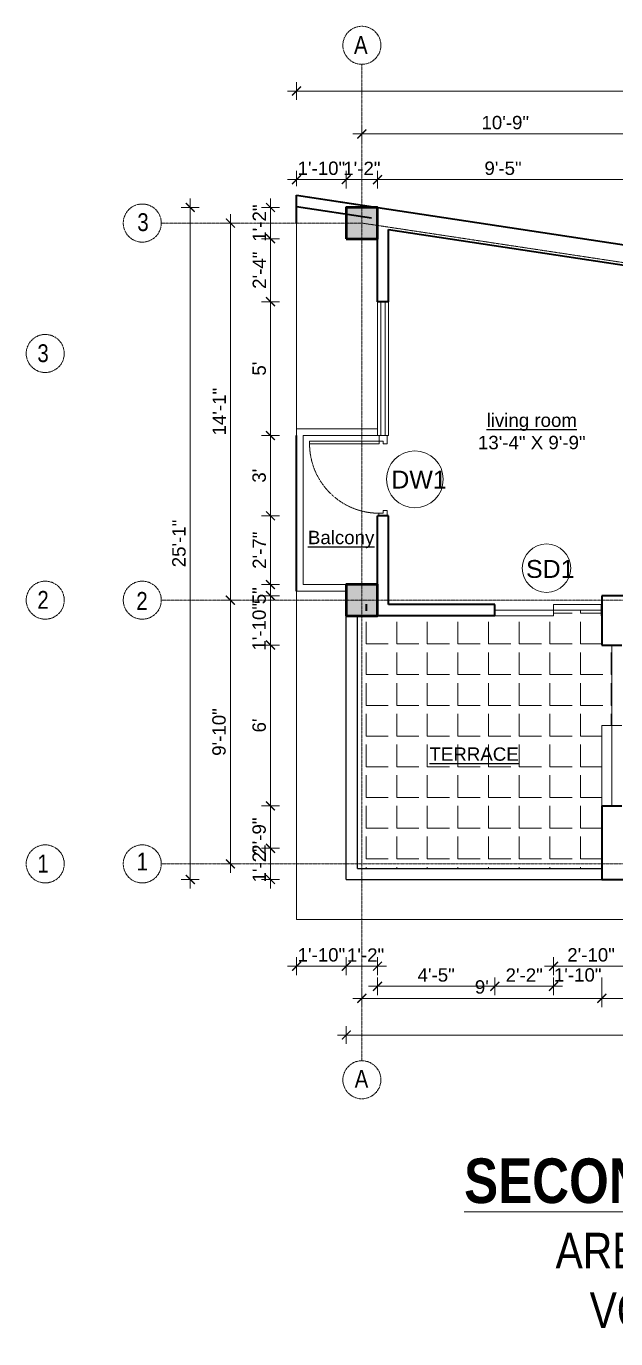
# Model space of a CAD drawing. Header units: inches. Extents: x 136316 to 155547, y -21384 to -17606.
# Drawn here: x 149411 to 149676, y -19963 to -19374 of the extents above; entities that cross this region are included whole.
import ezdxf

# ---------------------------------------------------------------- set-up
doc = ezdxf.new("R2010")
doc.units = ezdxf.units.IN
doc.header["$LTSCALE"] = 0.5
doc.header["$MEASUREMENT"] = 0
doc.header["$PDMODE"] = 66
doc.linetypes.add('CENTER', pattern=[2, 1.25, -0.25, 0.25, -0.25])
doc.linetypes.add('HIDDEN', pattern=[0.375, 0.25, -0.125])
for name, color, linetype, lineweight in [('Annotate-Lite.w', 177, 'Continuous', 9), ('Annotations-Bold.w', 177, 'Continuous', 13), ('C-COLUMN', 1, 'Continuous', 50), ('DIM', 4, 'Continuous', 5), ('DIM 1-100', 4, 'Continuous', 13), ('Door-Window.w', 4, 'Continuous', 15), ('HACTH', 253, 'Continuous', 9), ('PARAPET', 50, 'Continuous', 13), ('TEXT', 220, 'Continuous', 9), ('Text-100.w', 254, 'Continuous', 9), ('wall', 1, 'Continuous', 40), ('wall light', 6, 'Continuous', 25), ('window', 4, 'Continuous', 13)]:
    doc.layers.add(name, color=color, linetype=linetype, lineweight=lineweight)
doc.styles.add('ARAIL', font='ARIALN.TTF')
doc.styles.add('arial', font='arial.ttf')
doc.styles.add('arial.', font='arial.ttf')
doc.styles.add('gaurav', font='arial.ttf')
doc.styles.get("Standard").update_dxf_attribs({"font": 'arial.ttf'})
doc.dimstyles.new('1 by 96', dxfattribs={"dimtxt": 6, "dimasz": 4, "dimexe": 4, "dimexo": 4, "dimgap": 2, "dimtad": 1, "dimdec": 0, "dimzin": 0, "dimdsep": 46, "dimlunit": 4, "dimtxsty": 'Standard', "dimblk": 'ARCHTICK', "dimcen": 0, "dimdle": 4, "dimadec": 0, "dimazin": 0, "dimtfac": 1, "dimtdec": 0, "dimtix": 1, "dimtofl": 0, "dimtmove": 1, "dimatfit": 3, "dimldrblk": 'ARCHTICK', "dimfxl": 4, "dimfxlon": 1, "dimtolj": 1, "dimtzin": 0, "dimlwd": -1, "dimlwe": -1, "dimarcsym": 0})

# ---------------------------------------------------------------- blocks, each defined once
blk = doc.blocks.new('3-0')
at = {"ltscale": 3}
for p, q in [((11063.05, 10097.68), (11065.97, 10099.9)), ((11065.97, 10099.9), (11066.71, 10098.92)), ((11063.05, 10097.68), (11064.53, 10095.73)), ((11065.99, 10096.84), (11064.53, 10095.73)), ((11065.25, 10097.81), (11066.71, 10098.92)), ((11065.99, 10096.84), (11065.25, 10097.81)), ((11085.5, 10074.13), (11110.32, 10092.96)), ((11086.24, 10073.15), (11111.05, 10091.97)), ((11111.05, 10091.97), (11110.32, 10092.96)), ((11084.04, 10073.02), (11082.57, 10071.91)), ((11082.57, 10071.91), (11084.79, 10068.98)), ((11084.04, 10073.02), (11084.78, 10072.04)), ((11084.78, 10072.04), (11086.24, 10073.15)), ((11084.79, 10068.98), (11087.72, 10071.2)), ((11086.24, 10073.15), (11085.5, 10074.13)), ((11087.72, 10071.2), (11086.24, 10073.15))]:
    blk.add_line(p, q, dxfattribs=at)
at = {"layer": 'Door-Window.w', "color": 9, "linetype": 'HIDDEN', "lineweight": 18}
blk.add_arc((11085.5, 10074.13), 31.16, 37.1906, 127.14649, dxfattribs=at)
blk = doc.blocks.new('_ArchTick')
at = {"color": 0, "linetype": 'ByBlock', "const_width": 0.15}
blk.add_lwpolyline([(-0.5, -0.5), (0.5, 0.5)], dxfattribs=at)
blk = doc.blocks.new('*D271')
at = {"layer": 'Defpoints', "color": 0, "transparency": 16777216}
for p in [(149568.97, -19442.94), (149568.97, -19469.43), (149681.62, -19474.55)]:
    blk.add_point(p, dxfattribs=at)
at = {"layer": 'DIM 1-100', "color": 0, "transparency": 16777216}
for p, q in [((149568.97, -19446.94), (149568.97, -19438.94)), ((149681.62, -19446.94), (149681.62, -19438.94)), ((149685.62, -19442.94), (149564.97, -19442.94))]:
    blk.add_line(p, q, dxfattribs=at)
at = {"layer": 'DIM 1-100', "color": 0, "transparency": 16777216, "xscale": 4, "yscale": 4, "zscale": 4, "rotation": 180}
blk.add_blockref('_ArchTick', (149568.97, -19442.94), dxfattribs=at)
at = {"layer": 'DIM 1-100', "color": 0, "transparency": 16777216, "xscale": 4, "yscale": 4, "zscale": 4}
blk.add_blockref('_ArchTick', (149681.62, -19442.94), dxfattribs=at)
at = {"layer": 'DIM 1-100', "color": 0, "transparency": 16777216, "insert": (149625.3, -19437.88), "char_height": 6, "attachment_point": 5}
blk.add_mtext('\\A1;9\'-5"', dxfattribs=at)
blk = doc.blocks.new('*D272')
at = {"layer": 'Defpoints', "color": 0, "transparency": 16777216}
for p in [(149554.97, -19442.94), (149554.97, -19469.43), (149568.97, -19469.43)]:
    blk.add_point(p, dxfattribs=at)
at = {"layer": 'DIM 1-100', "color": 0, "transparency": 16777216}
for p, q in [((149554.97, -19446.94), (149554.97, -19438.94)), ((149568.97, -19446.94), (149568.97, -19438.94)), ((149572.97, -19442.94), (149550.97, -19442.94))]:
    blk.add_line(p, q, dxfattribs=at)
at = {"layer": 'DIM 1-100', "color": 0, "transparency": 16777216, "xscale": 4, "yscale": 4, "zscale": 4, "rotation": 180}
blk.add_blockref('_ArchTick', (149554.97, -19442.94), dxfattribs=at)
at = {"layer": 'DIM 1-100', "color": 0, "transparency": 16777216, "xscale": 4, "yscale": 4, "zscale": 4}
blk.add_blockref('_ArchTick', (149568.97, -19442.94), dxfattribs=at)
at = {"layer": 'DIM 1-100', "color": 0, "transparency": 16777216, "insert": (149561.97, -19437.93), "char_height": 6, "attachment_point": 5}
blk.add_mtext('\\A1;1\'-2"', dxfattribs=at)
blk = doc.blocks.new('*D273')
at = {"layer": 'Defpoints', "color": 0, "transparency": 16777216}
for p in [(149532.64, -19442.94), (149532.64, -19449.95), (149554.97, -19469.43)]:
    blk.add_point(p, dxfattribs=at)
at = {"layer": 'DIM 1-100', "color": 0, "transparency": 16777216}
for p, q in [((149532.64, -19445.95), (149532.64, -19438.94)), ((149554.97, -19446.94), (149554.97, -19438.94)), ((149558.97, -19442.94), (149528.64, -19442.94))]:
    blk.add_line(p, q, dxfattribs=at)
at = {"layer": 'DIM 1-100', "color": 0, "transparency": 16777216, "xscale": 4, "yscale": 4, "zscale": 4, "rotation": 180}
blk.add_blockref('_ArchTick', (149532.64, -19442.94), dxfattribs=at)
at = {"layer": 'DIM 1-100', "color": 0, "transparency": 16777216, "xscale": 4, "yscale": 4, "zscale": 4}
blk.add_blockref('_ArchTick', (149554.97, -19442.94), dxfattribs=at)
at = {"layer": 'DIM 1-100', "color": 0, "transparency": 16777216, "insert": (149543.81, -19437.88), "char_height": 6, "attachment_point": 5}
blk.add_mtext('\\A1;1\'-10"', dxfattribs=at)
blk = doc.blocks.new('*D276')
at = {"layer": 'Defpoints', "color": 0, "transparency": 16777216}
for p in [(149561.97, -19422.48), (149561.97, -19462.43), (149690.62, -19486.55)]:
    blk.add_point(p, dxfattribs=at)
at = {"layer": 'DIM 1-100', "color": 0, "transparency": 16777216}
for p, q in [((149561.97, -19426.48), (149561.97, -19418.48)), ((149690.62, -19426.48), (149690.62, -19418.48)), ((149694.62, -19422.48), (149557.97, -19422.48))]:
    blk.add_line(p, q, dxfattribs=at)
at = {"layer": 'DIM 1-100', "color": 0, "transparency": 16777216, "xscale": 4, "yscale": 4, "zscale": 4, "rotation": 180}
blk.add_blockref('_ArchTick', (149561.97, -19422.48), dxfattribs=at)
at = {"layer": 'DIM 1-100', "color": 0, "transparency": 16777216, "xscale": 4, "yscale": 4, "zscale": 4}
blk.add_blockref('_ArchTick', (149690.62, -19422.48), dxfattribs=at)
at = {"layer": 'DIM 1-100', "color": 0, "transparency": 16777216, "insert": (149626.3, -19417.41), "char_height": 6, "attachment_point": 5}
blk.add_mtext('\\A1;10\'-9"', dxfattribs=at)
blk = doc.blocks.new('*D277')
at = {"layer": 'Defpoints', "color": 0, "transparency": 16777216}
for p in [(149532.64, -19403.23), (149532.64, -19449.95), (149956.66, -19513.97)]:
    blk.add_point(p, dxfattribs=at)
at = {"layer": 'DIM 1-100', "color": 0, "transparency": 16777216}
for p, q in [((149532.64, -19407.23), (149532.64, -19399.23)), ((149956.66, -19407.23), (149956.66, -19399.23)), ((149960.66, -19403.23), (149528.64, -19403.23))]:
    blk.add_line(p, q, dxfattribs=at)
at = {"layer": 'DIM 1-100', "color": 0, "transparency": 16777216, "xscale": 4, "yscale": 4, "zscale": 4, "rotation": 180}
blk.add_blockref('_ArchTick', (149532.64, -19403.23), dxfattribs=at)
at = {"layer": 'DIM 1-100', "color": 0, "transparency": 16777216, "xscale": 4, "yscale": 4, "zscale": 4}
blk.add_blockref('_ArchTick', (149956.66, -19403.23), dxfattribs=at)
at = {"layer": 'DIM 1-100', "color": 0, "transparency": 16777216, "insert": (149744.65, -19398.16), "char_height": 6, "attachment_point": 5}
blk.add_mtext('\\A1;35\'-4"', dxfattribs=at)
blk = doc.blocks.new('*D278')
at = {"layer": 'Defpoints', "color": 0, "transparency": 16777216}
for p in [(149681.62, -19742.73), (149520.97, -19756.73), (149681.62, -19756.73)]:
    blk.add_point(p, dxfattribs=at)
at = {"layer": 'DIM 1-100', "color": 0, "transparency": 16777216}
for p, q in [((149520.97, -19738.73), (149520.97, -19760.73)), ((149524.97, -19742.73), (149516.97, -19742.73)), ((149524.97, -19756.73), (149516.97, -19756.73))]:
    blk.add_line(p, q, dxfattribs=at)
at = {"layer": 'DIM 1-100', "color": 0, "transparency": 16777216, "xscale": 4, "yscale": 4, "zscale": 4}
for p, rotation in [((149520.97, -19742.73), 90), ((149520.97, -19756.73), 270)]:
    blk.add_blockref('_ArchTick', p, dxfattribs=dict(at, rotation=rotation))
at = {"layer": 'DIM 1-100', "color": 0, "transparency": 16777216, "insert": (149515.91, -19749.73), "char_height": 6, "attachment_point": 5, "rotation": 90}
blk.add_mtext('\\A1;1\'-2"', dxfattribs=at)
blk = doc.blocks.new('*D279')
at = {"layer": 'Defpoints', "color": 0, "transparency": 16777216}
for p in [(149554.97, -19631.5), (149502.97, -19749.73), (149688.62, -19749.73)]:
    blk.add_point(p, dxfattribs=at)
at = {"layer": 'DIM 1-100', "color": 0, "transparency": 16777216}
for p, q in [((149502.97, -19627.5), (149502.97, -19753.73)), ((149506.97, -19631.5), (149498.97, -19631.5)), ((149506.97, -19749.73), (149498.97, -19749.73))]:
    blk.add_line(p, q, dxfattribs=at)
at = {"layer": 'DIM 1-100', "color": 0, "transparency": 16777216, "xscale": 4, "yscale": 4, "zscale": 4}
for p, rotation in [((149502.97, -19631.5), 90), ((149502.97, -19749.73), 270)]:
    blk.add_blockref('_ArchTick', p, dxfattribs=dict(at, rotation=rotation))
at = {"layer": 'DIM 1-100', "color": 0, "transparency": 16777216, "insert": (149497.91, -19690.61), "char_height": 6, "attachment_point": 5, "rotation": 90}
blk.add_mtext('\\A1;9\'-10"', dxfattribs=at)
blk = doc.blocks.new('*D280')
at = {"layer": 'Defpoints', "color": 0, "transparency": 16777216}
for p in [(149484.97, -19455.43), (149554.97, -19455.43), (149554.97, -19756.73)]:
    blk.add_point(p, dxfattribs=at)
at = {"layer": 'DIM 1-100', "color": 0, "transparency": 16777216}
for p, q in [((149484.97, -19760.73), (149484.97, -19451.43)), ((149488.97, -19455.43), (149480.97, -19455.43)), ((149488.97, -19756.73), (149480.97, -19756.73))]:
    blk.add_line(p, q, dxfattribs=at)
at = {"layer": 'DIM 1-100', "color": 0, "transparency": 16777216, "xscale": 4, "yscale": 4, "zscale": 4}
for p, rotation in [((149484.97, -19455.43), 90), ((149484.97, -19756.73), 270)]:
    blk.add_blockref('_ArchTick', p, dxfattribs=dict(at, rotation=rotation))
at = {"layer": 'DIM 1-100', "color": 0, "transparency": 16777216, "insert": (149479.91, -19606.08), "char_height": 6, "attachment_point": 5, "rotation": 90}
blk.add_mtext('\\A1;25\'-1"', dxfattribs=at)
blk = doc.blocks.new('*D281')
at = {"layer": 'Defpoints', "color": 0, "transparency": 16777216}
for p in [(149520.97, -19723.73), (149669.62, -19723.73), (149681.62, -19756.73)]:
    blk.add_point(p, dxfattribs=at)
at = {"layer": 'DIM 1-100', "color": 0, "transparency": 16777216}
for p, q in [((149524.97, -19723.73), (149516.97, -19723.73)), ((149520.97, -19760.73), (149520.97, -19719.73)), ((149524.97, -19756.73), (149516.97, -19756.73))]:
    blk.add_line(p, q, dxfattribs=at)
at = {"layer": 'DIM 1-100', "color": 0, "transparency": 16777216, "xscale": 4, "yscale": 4, "zscale": 4}
for p, rotation in [((149520.97, -19723.73), 90), ((149520.97, -19756.73), 270)]:
    blk.add_blockref('_ArchTick', p, dxfattribs=dict(at, rotation=rotation))
at = {"layer": 'DIM 1-100', "color": 0, "transparency": 16777216, "insert": (149515.91, -19737.28), "char_height": 6, "attachment_point": 5, "rotation": 90}
blk.add_mtext('\\A1;2\'-9"', dxfattribs=at)
blk = doc.blocks.new('*D282')
at = {"layer": 'Defpoints', "color": 0, "transparency": 16777216}
for p in [(149520.97, -19629.5), (149681.62, -19629.5), (149669.62, -19651.61)]:
    blk.add_point(p, dxfattribs=at)
at = {"layer": 'DIM 1-100', "color": 0, "transparency": 16777216}
for p, q in [((149524.97, -19629.5), (149516.97, -19629.5)), ((149520.97, -19655.61), (149520.97, -19625.5)), ((149524.97, -19651.61), (149516.97, -19651.61))]:
    blk.add_line(p, q, dxfattribs=at)
at = {"layer": 'DIM 1-100', "color": 0, "transparency": 16777216, "xscale": 4, "yscale": 4, "zscale": 4}
for p, rotation in [((149520.97, -19629.5), 90), ((149520.97, -19651.61), 270)]:
    blk.add_blockref('_ArchTick', p, dxfattribs=dict(at, rotation=rotation))
at = {"layer": 'DIM 1-100', "color": 0, "transparency": 16777216, "insert": (149515.91, -19643.43), "char_height": 6, "attachment_point": 5, "rotation": 90}
blk.add_mtext('\\A1;1\'-10"', dxfattribs=at)
blk = doc.blocks.new('*D343')
at = {"layer": 'Defpoints', "color": 0, "transparency": 16777216}
for p in [(149520.97, -19624.5), (149554.97, -19624.5), (149669.62, -19629.5)]:
    blk.add_point(p, dxfattribs=at)
at = {"layer": 'DIM 1-100', "color": 0, "transparency": 16777216}
for p, q in [((149524.97, -19624.5), (149516.97, -19624.5)), ((149520.97, -19633.5), (149520.97, -19620.5)), ((149524.97, -19629.5), (149516.97, -19629.5))]:
    blk.add_line(p, q, dxfattribs=at)
at = {"layer": 'DIM 1-100', "color": 0, "transparency": 16777216, "xscale": 4, "yscale": 4, "zscale": 4}
for p, rotation in [((149520.97, -19624.5), 90), ((149520.97, -19629.5), 270)]:
    blk.add_blockref('_ArchTick', p, dxfattribs=dict(at, rotation=rotation))
at = {"layer": 'DIM 1-100', "color": 0, "transparency": 16777216, "insert": (149515.92, -19629.5), "char_height": 6, "attachment_point": 5, "rotation": 90}
blk.add_mtext('\\A1;5"', dxfattribs=at)
blk = doc.blocks.new('*D344')
at = {"layer": 'Defpoints', "color": 0, "transparency": 16777216}
for p in [(149520.97, -19593.69), (149573.97, -19593.69), (149554.97, -19624.5)]:
    blk.add_point(p, dxfattribs=at)
at = {"layer": 'DIM 1-100', "color": 0, "transparency": 16777216}
for p, q in [((149524.97, -19593.69), (149516.97, -19593.69)), ((149520.97, -19628.5), (149520.97, -19589.69)), ((149524.97, -19624.5), (149516.97, -19624.5))]:
    blk.add_line(p, q, dxfattribs=at)
at = {"layer": 'DIM 1-100', "color": 0, "transparency": 16777216, "xscale": 4, "yscale": 4, "zscale": 4}
for p, rotation in [((149520.97, -19593.69), 90), ((149520.97, -19624.5), 270)]:
    blk.add_blockref('_ArchTick', p, dxfattribs=dict(at, rotation=rotation))
at = {"layer": 'DIM 1-100', "color": 0, "transparency": 16777216, "insert": (149515.96, -19609.1), "char_height": 6, "attachment_point": 5, "rotation": 90}
blk.add_mtext('\\A1;2\'-7"', dxfattribs=at)
blk = doc.blocks.new('*D345')
at = {"layer": 'Defpoints', "color": 0, "transparency": 16777216}
for p in [(149520.97, -19557.69), (149573.97, -19557.69), (149573.97, -19593.69)]:
    blk.add_point(p, dxfattribs=at)
at = {"layer": 'DIM 1-100', "color": 0, "transparency": 16777216}
for p, q in [((149520.97, -19597.69), (149520.97, -19553.69)), ((149524.97, -19557.69), (149516.97, -19557.69)), ((149524.97, -19593.69), (149516.97, -19593.69))]:
    blk.add_line(p, q, dxfattribs=at)
at = {"layer": 'DIM 1-100', "color": 0, "transparency": 16777216, "xscale": 4, "yscale": 4, "zscale": 4}
for p, rotation in [((149520.97, -19557.69), 90), ((149520.97, -19593.69), 270)]:
    blk.add_blockref('_ArchTick', p, dxfattribs=dict(at, rotation=rotation))
at = {"layer": 'DIM 1-100', "color": 0, "transparency": 16777216, "insert": (149515.91, -19575.69), "char_height": 6, "attachment_point": 5, "rotation": 90}
blk.add_mtext("\\A1;3'", dxfattribs=at)
blk = doc.blocks.new('*D346')
at = {"layer": 'Defpoints', "color": 0, "transparency": 16777216}
for p in [(149520.97, -19497.69), (149573.97, -19497.69), (149573.97, -19557.69)]:
    blk.add_point(p, dxfattribs=at)
at = {"layer": 'DIM 1-100', "color": 0, "transparency": 16777216}
for p, q in [((149520.97, -19561.69), (149520.97, -19493.69)), ((149524.97, -19497.69), (149516.97, -19497.69)), ((149524.97, -19557.69), (149516.97, -19557.69))]:
    blk.add_line(p, q, dxfattribs=at)
at = {"layer": 'DIM 1-100', "color": 0, "transparency": 16777216, "xscale": 4, "yscale": 4, "zscale": 4}
for p, rotation in [((149520.97, -19497.69), 90), ((149520.97, -19557.69), 270)]:
    blk.add_blockref('_ArchTick', p, dxfattribs=dict(at, rotation=rotation))
at = {"layer": 'DIM 1-100', "color": 0, "transparency": 16777216, "insert": (149515.92, -19527.69), "char_height": 6, "attachment_point": 5, "rotation": 90}
blk.add_mtext("\\A1;5'", dxfattribs=at)
blk = doc.blocks.new('*D347')
at = {"layer": 'Defpoints', "color": 0, "transparency": 16777216}
for p in [(149520.97, -19469.43), (149554.97, -19469.43), (149573.97, -19497.69)]:
    blk.add_point(p, dxfattribs=at)
at = {"layer": 'DIM 1-100', "color": 0, "transparency": 16777216}
for p, q in [((149520.97, -19501.69), (149520.97, -19465.43)), ((149524.97, -19469.43), (149516.97, -19469.43)), ((149524.97, -19497.69), (149516.97, -19497.69))]:
    blk.add_line(p, q, dxfattribs=at)
at = {"layer": 'DIM 1-100', "color": 0, "transparency": 16777216, "xscale": 4, "yscale": 4, "zscale": 4}
for p, rotation in [((149520.97, -19469.43), 90), ((149520.97, -19497.69), 270)]:
    blk.add_blockref('_ArchTick', p, dxfattribs=dict(at, rotation=rotation))
at = {"layer": 'DIM 1-100', "color": 0, "transparency": 16777216, "insert": (149515.96, -19483.56), "char_height": 6, "attachment_point": 5, "rotation": 90}
blk.add_mtext('\\A1;2\'-4"', dxfattribs=at)
blk = doc.blocks.new('*D283')
at = {"layer": 'Defpoints', "color": 0, "transparency": 16777216}
for p in [(149520.97, -19455.43), (149554.97, -19455.43), (149554.97, -19469.43)]:
    blk.add_point(p, dxfattribs=at)
at = {"layer": 'DIM 1-100', "color": 0, "transparency": 16777216}
for p, q in [((149520.97, -19473.43), (149520.97, -19451.43)), ((149524.97, -19455.43), (149516.97, -19455.43)), ((149524.97, -19469.43), (149516.97, -19469.43))]:
    blk.add_line(p, q, dxfattribs=at)
at = {"layer": 'DIM 1-100', "color": 0, "transparency": 16777216, "xscale": 4, "yscale": 4, "zscale": 4}
for p, rotation in [((149520.97, -19455.43), 90), ((149520.97, -19469.43), 270)]:
    blk.add_blockref('_ArchTick', p, dxfattribs=dict(at, rotation=rotation))
at = {"layer": 'DIM 1-100', "color": 0, "transparency": 16777216, "insert": (149515.96, -19462.43), "char_height": 6, "attachment_point": 5, "rotation": 90}
blk.add_mtext('\\A1;1\'-2"', dxfattribs=at)
blk = doc.blocks.new('*D348')
at = {"layer": 'Defpoints', "color": 0, "transparency": 16777216}
for p in [(149554.97, -19462.43), (149502.97, -19631.5), (149554.97, -19631.5)]:
    blk.add_point(p, dxfattribs=at)
at = {"layer": 'DIM 1-100', "color": 0, "transparency": 16777216}
for p, q in [((149502.97, -19458.43), (149502.97, -19635.5)), ((149506.97, -19462.43), (149498.97, -19462.43)), ((149506.97, -19631.5), (149498.97, -19631.5))]:
    blk.add_line(p, q, dxfattribs=at)
at = {"layer": 'DIM 1-100', "color": 0, "transparency": 16777216, "xscale": 4, "yscale": 4, "zscale": 4}
for p, rotation in [((149502.97, -19462.43), 90), ((149502.97, -19631.5), 270)]:
    blk.add_blockref('_ArchTick', p, dxfattribs=dict(at, rotation=rotation))
at = {"layer": 'DIM 1-100', "color": 0, "transparency": 16777216, "insert": (149497.96, -19546.97), "char_height": 6, "attachment_point": 5, "rotation": 90}
blk.add_mtext('\\A1;14\'-1"', dxfattribs=at)
blk = doc.blocks.new('*D317')
at = {"layer": 'Defpoints', "color": 0, "transparency": 16777216}
for p in [(149647.95, -19638.5), (149681.62, -19756.73), (149647.95, -19795.61)]:
    blk.add_point(p, dxfattribs=at)
at = {"layer": 'window', "color": 0, "transparency": 16777216}
for p, q in [((149647.95, -19791.61), (149647.95, -19799.61)), ((149681.62, -19791.61), (149681.62, -19799.61)), ((149685.62, -19795.61), (149643.95, -19795.61))]:
    blk.add_line(p, q, dxfattribs=at)
at = {"layer": 'window', "color": 0, "transparency": 16777216, "xscale": 4, "yscale": 4, "zscale": 4, "rotation": 180}
blk.add_blockref('_ArchTick', (149647.95, -19795.61), dxfattribs=at)
at = {"layer": 'window', "color": 0, "transparency": 16777216, "xscale": 4, "yscale": 4, "zscale": 4}
blk.add_blockref('_ArchTick', (149681.62, -19795.61), dxfattribs=at)
at = {"layer": 'window', "color": 0, "transparency": 16777216, "insert": (149664.79, -19790.55), "char_height": 6, "attachment_point": 5}
blk.add_mtext('\\A1;2\'-10"', dxfattribs=at)
blk = doc.blocks.new('*D318')
at = {"layer": 'Defpoints', "color": 0, "transparency": 16777216}
for p in [(149647.95, -19638.5), (149669.62, -19638.5), (149669.62, -19804.61)]:
    blk.add_point(p, dxfattribs=at)
at = {"layer": 'window', "color": 0, "transparency": 16777216}
for p, q in [((149647.95, -19800.61), (149647.95, -19808.61)), ((149669.62, -19800.61), (149669.62, -19808.61))]:
    blk.add_line(p, q, dxfattribs=at)
at = {"layer": 'window', "color": 0, "transparency": 16777216, "insert": (149658.79, -19799.55), "char_height": 6, "attachment_point": 5}
blk.add_mtext('\\A1;1\'-10"', dxfattribs=at)
blk = doc.blocks.new('*D319')
at = {"layer": 'Defpoints', "color": 0, "transparency": 16777216}
for p in [(149621.62, -19638.5), (149647.95, -19638.5), (149621.62, -19804.61)]:
    blk.add_point(p, dxfattribs=at)
at = {"layer": 'DIM 1-100', "color": 0, "transparency": 16777216}
for p, q in [((149621.62, -19800.61), (149621.62, -19808.61)), ((149647.95, -19800.61), (149647.95, -19808.61)), ((149651.95, -19804.61), (149617.62, -19804.61))]:
    blk.add_line(p, q, dxfattribs=at)
at = {"layer": 'DIM 1-100', "color": 0, "transparency": 16777216, "xscale": 4, "yscale": 4, "zscale": 4, "rotation": 180}
blk.add_blockref('_ArchTick', (149621.62, -19804.61), dxfattribs=at)
at = {"layer": 'DIM 1-100', "color": 0, "transparency": 16777216, "xscale": 4, "yscale": 4, "zscale": 4}
blk.add_blockref('_ArchTick', (149647.95, -19804.61), dxfattribs=at)
at = {"layer": 'DIM 1-100', "color": 0, "transparency": 16777216, "insert": (149634.79, -19799.6), "char_height": 6, "attachment_point": 5}
blk.add_mtext('\\A1;2\'-2"', dxfattribs=at)
blk = doc.blocks.new('*D320')
at = {"layer": 'Defpoints', "color": 0, "transparency": 16777216}
for p in [(149568.97, -19638.5), (149621.62, -19638.5), (149568.97, -19804.61)]:
    blk.add_point(p, dxfattribs=at)
at = {"layer": 'DIM 1-100', "color": 0, "transparency": 16777216}
for p, q in [((149568.97, -19800.61), (149568.97, -19808.61)), ((149621.62, -19800.61), (149621.62, -19808.61)), ((149625.62, -19804.61), (149564.97, -19804.61))]:
    blk.add_line(p, q, dxfattribs=at)
at = {"layer": 'DIM 1-100', "color": 0, "transparency": 16777216, "xscale": 4, "yscale": 4, "zscale": 4, "rotation": 180}
blk.add_blockref('_ArchTick', (149568.97, -19804.61), dxfattribs=at)
at = {"layer": 'DIM 1-100', "color": 0, "transparency": 16777216, "xscale": 4, "yscale": 4, "zscale": 4}
blk.add_blockref('_ArchTick', (149621.62, -19804.61), dxfattribs=at)
at = {"layer": 'DIM 1-100', "color": 0, "transparency": 16777216, "insert": (149595.3, -19799.56), "char_height": 6, "attachment_point": 5}
blk.add_mtext('\\A1;4\'-5"', dxfattribs=at)
blk = doc.blocks.new('*D321')
at = {"layer": 'Defpoints', "color": 0, "transparency": 16777216}
for p in [(149554.97, -19638.5), (149568.97, -19638.5), (149554.97, -19795.61)]:
    blk.add_point(p, dxfattribs=at)
at = {"layer": 'DIM 1-100', "color": 0, "transparency": 16777216}
for p, q in [((149554.97, -19791.61), (149554.97, -19799.61)), ((149568.97, -19791.61), (149568.97, -19799.61)), ((149572.97, -19795.61), (149550.97, -19795.61))]:
    blk.add_line(p, q, dxfattribs=at)
at = {"layer": 'DIM 1-100', "color": 0, "transparency": 16777216, "xscale": 4, "yscale": 4, "zscale": 4, "rotation": 180}
blk.add_blockref('_ArchTick', (149554.97, -19795.61), dxfattribs=at)
at = {"layer": 'DIM 1-100', "color": 0, "transparency": 16777216, "xscale": 4, "yscale": 4, "zscale": 4}
blk.add_blockref('_ArchTick', (149568.97, -19795.61), dxfattribs=at)
at = {"layer": 'DIM 1-100', "color": 0, "transparency": 16777216, "insert": (149563.63, -19790.6), "char_height": 6, "attachment_point": 5}
blk.add_mtext('\\A1;1\'-2"', dxfattribs=at)
blk = doc.blocks.new('*D322')
at = {"layer": 'Defpoints', "color": 0, "transparency": 16777216}
for p in [(149532.64, -19627.5), (149554.97, -19638.5), (149532.64, -19795.61)]:
    blk.add_point(p, dxfattribs=at)
at = {"layer": 'DIM 1-100', "color": 0, "transparency": 16777216}
for p, q in [((149532.64, -19791.61), (149532.64, -19799.61)), ((149554.97, -19791.61), (149554.97, -19799.61)), ((149558.97, -19795.61), (149528.64, -19795.61))]:
    blk.add_line(p, q, dxfattribs=at)
at = {"layer": 'DIM 1-100', "color": 0, "transparency": 16777216, "xscale": 4, "yscale": 4, "zscale": 4, "rotation": 180}
blk.add_blockref('_ArchTick', (149532.64, -19795.61), dxfattribs=at)
at = {"layer": 'DIM 1-100', "color": 0, "transparency": 16777216, "xscale": 4, "yscale": 4, "zscale": 4}
blk.add_blockref('_ArchTick', (149554.97, -19795.61), dxfattribs=at)
at = {"layer": 'DIM 1-100', "color": 0, "transparency": 16777216, "insert": (149543.81, -19790.55), "char_height": 6, "attachment_point": 5}
blk.add_mtext('\\A1;1\'-10"', dxfattribs=at)
blk = doc.blocks.new('*D324')
at = {"layer": 'Defpoints', "color": 0, "transparency": 16777216}
for p in [(149669.62, -19756.73), (149806.12, -19756.73), (149669.62, -19810.01)]:
    blk.add_point(p, dxfattribs=at)
at = {"layer": 'DIM 1-100', "color": 0, "transparency": 16777216}
for p, q in [((149669.62, -19806.01), (149669.62, -19814.01)), ((149806.12, -19806.01), (149806.12, -19814.01)), ((149810.12, -19810.01), (149665.62, -19810.01))]:
    blk.add_line(p, q, dxfattribs=at)
at = {"layer": 'DIM 1-100', "color": 0, "transparency": 16777216, "xscale": 4, "yscale": 4, "zscale": 4, "rotation": 180}
blk.add_blockref('_ArchTick', (149669.62, -19810.01), dxfattribs=at)
at = {"layer": 'DIM 1-100', "color": 0, "transparency": 16777216, "xscale": 4, "yscale": 4, "zscale": 4}
blk.add_blockref('_ArchTick', (149806.12, -19810.01), dxfattribs=at)
at = {"layer": 'DIM 1-100', "color": 0, "transparency": 16777216, "insert": (149737.87, -19804.95), "char_height": 6, "attachment_point": 5}
blk.add_mtext('\\A1;11\'-5"', dxfattribs=at)
blk = doc.blocks.new('*D325')
at = {"layer": 'Defpoints', "color": 0, "transparency": 16777216}
for p in [(149561.97, -19638.5), (149669.62, -19756.73), (149561.97, -19810.01)]:
    blk.add_point(p, dxfattribs=at)
at = {"layer": 'DIM 1-100', "color": 0, "transparency": 16777216}
for p, q in [((149561.97, -19806.01), (149561.97, -19814.01)), ((149669.62, -19806.01), (149669.62, -19814.01)), ((149673.62, -19810.01), (149557.97, -19810.01))]:
    blk.add_line(p, q, dxfattribs=at)
at = {"layer": 'DIM 1-100', "color": 0, "transparency": 16777216, "xscale": 4, "yscale": 4, "zscale": 4, "rotation": 180}
blk.add_blockref('_ArchTick', (149561.97, -19810.01), dxfattribs=at)
at = {"layer": 'DIM 1-100', "color": 0, "transparency": 16777216, "xscale": 4, "yscale": 4, "zscale": 4}
blk.add_blockref('_ArchTick', (149669.62, -19810.01), dxfattribs=at)
at = {"layer": 'DIM 1-100', "color": 0, "transparency": 16777216, "insert": (149615.8, -19804.95), "char_height": 6, "attachment_point": 5}
blk.add_mtext("\\A1;9'", dxfattribs=at)
blk = doc.blocks.new('*D253')
at = {"layer": 'Defpoints', "color": 0, "transparency": 16777216}
for p in [(149554.97, -19638.5), (149947.08, -19756.73), (149554.97, -19826.45)]:
    blk.add_point(p, dxfattribs=at)
at = {"layer": 'DIM 1-100', "color": 0, "transparency": 16777216}
for p, q in [((149554.97, -19822.45), (149554.97, -19830.45)), ((149947.08, -19822.45), (149947.08, -19830.45)), ((149951.08, -19826.45), (149550.97, -19826.45))]:
    blk.add_line(p, q, dxfattribs=at)
at = {"layer": 'DIM 1-100', "color": 0, "transparency": 16777216, "xscale": 4, "yscale": 4, "zscale": 4, "rotation": 180}
blk.add_blockref('_ArchTick', (149554.97, -19826.45), dxfattribs=at)
at = {"layer": 'DIM 1-100', "color": 0, "transparency": 16777216, "xscale": 4, "yscale": 4, "zscale": 4}
blk.add_blockref('_ArchTick', (149947.08, -19826.45), dxfattribs=at)
at = {"layer": 'DIM 1-100', "color": 0, "transparency": 16777216, "insert": (149751.03, -19821.38), "char_height": 6, "attachment_point": 5}
blk.add_mtext('\\A1;32\'-8"', dxfattribs=at)
blk = doc.blocks.new('*D371')
at = {"layer": 'Defpoints', "color": 0, "transparency": 16777216}
for p in [(149669.62, -19651.61), (149520.97, -19723.73), (149669.62, -19723.73)]:
    blk.add_point(p, dxfattribs=at)
at = {"layer": 'DIM 1-100', "color": 0, "transparency": 16777216}
for p, q in [((149520.97, -19647.61), (149520.97, -19727.73)), ((149524.97, -19651.61), (149516.97, -19651.61)), ((149524.97, -19723.73), (149516.97, -19723.73))]:
    blk.add_line(p, q, dxfattribs=at)
at = {"layer": 'DIM 1-100', "color": 0, "transparency": 16777216, "xscale": 4, "yscale": 4, "zscale": 4}
for p, rotation in [((149520.97, -19651.61), 90), ((149520.97, -19723.73), 270)]:
    blk.add_blockref('_ArchTick', p, dxfattribs=dict(at, rotation=rotation))
at = {"layer": 'DIM 1-100', "color": 0, "transparency": 16777216, "insert": (149515.91, -19687.67), "char_height": 6, "attachment_point": 5, "rotation": 90}
blk.add_mtext("\\A1;6'", dxfattribs=at)

msp = doc.modelspace()

# ---------------------------------------------------------------- hatches: boundary and pattern name
at = {"layer": 'C-COLUMN'}
h = msp.add_hatch(color=256, dxfattribs=at)
h.dxf.hatch_style = 1
h.paths.add_polyline_path([(149568.97, -19455.43), (149554.97, -19455.43), (149554.97, -19469.43), (149568.97, -19469.43)])
h = msp.add_hatch(color=256, dxfattribs=at)
h.dxf.hatch_style = 1
h.paths.add_polyline_path([(149568.97, -19624.5), (149554.97, -19624.5), (149554.97, -19638.5), (149568.97, -19638.5)])
at = {"layer": 'HACTH'}
h = msp.add_hatch(dxfattribs=at)
h.set_pattern_fill('ANGLE', color=256, scale=50)
h.set_pattern_definition([(360, (169363.827, 129563.848), (3e-15, 13.75), [10, -3.75]), (90, (169363.827, 129563.848), (-13.75, 4e-15), [10, -3.75])])
h.paths.add_polyline_path([(149669.62, -19687.67), (149674.12, -19687.67), (149674.12, -19651.61), (149669.62, -19651.61), (149669.62, -19636), (149647.95, -19636), (149647.95, -19638.5), (149621.62, -19638.5), (149568.97, -19638.5), (149559.97, -19638.5), (149559.97, -19751.73), (149669.62, -19751.73), (149669.62, -19723.73)])
h.paths.add_polyline_path([(149590.92, -19706.28), (149633.97, -19706.28), (149633.97, -19693.92), (149590.92, -19693.92)], flags=24)

# ---------------------------------------------------------------- linework, layer by layer
at = {"layer": 'Annotate-Lite.w', "ltscale": 0.005}
for centre, radius in [((149585.74, -19577.3), 12.73), ((149644.81, -19617.15), 10.86)]:
    msp.add_circle(centre, radius, dxfattribs=at)
at = {"layer": 'Annotations-Bold.w', "linetype": 'CENTER', "ltscale": 0.3}
for p, q in [((149561.97, -19391.25), (149561.97, -19838)), ((150032.2, -19631.5), (149471.98, -19631.5)), ((150032.2, -19749.73), (149471.98, -19749.73))]:
    msp.add_line(p, q, dxfattribs=at)
msp.add_lwpolyline([(150032.2, -19520.9), (149949.18, -19520.9), (149806.12, -19499.29), (149688.62, -19481.55), (149561.97, -19462.43), (149471.98, -19462.43)], dxfattribs=at)
at = {"layer": 'Annotations-Bold.w', "linetype": 'CENTER', "ltscale": 1.5}
for centre in [(149561.97, -19382.72), (149463.44, -19462.43), (149419.92, -19520.9), (149419.92, -19631.5), (149463.44, -19631.5), (149419.92, -19749.73), (149463.44, -19749.73), (149561.97, -19846.53)]:
    msp.add_circle(centre, 8.53, dxfattribs=at)
at = {"layer": 'C-COLUMN'}
for points in [[(149554.97, -19469.43), (149568.97, -19469.43), (149568.97, -19455.43), (149554.97, -19455.43)], [(149554.97, -19638.5), (149568.97, -19638.5), (149568.97, -19624.5), (149554.97, -19624.5)]]:
    msp.add_lwpolyline(points, close=True, dxfattribs=at)
at = {"layer": 'DIM'}
for p, q in [((149570.47, -19497.69), (149570.47, -19557.69)), ((149570.47, -19497.69), (149570.47, -19557.69)), ((149572.47, -19497.69), (149572.47, -19557.69)), ((149572.47, -19497.69), (149572.47, -19557.69))]:
    msp.add_line(p, q, dxfattribs=at)
at = {"layer": 'HACTH', "ltscale": 100}
msp.add_line((149532.64, -19554.69), (149532.64, -19455), dxfattribs=at)
at = {"layer": 'PARAPET', "ltscale": 100}
for p, q in [((149568.97, -19554.69), (149532.64, -19554.69)), ((149532.64, -19627.5), (149532.64, -19554.69)), ((149568.97, -19557.69), (149535.64, -19557.69)), ((149535.64, -19624.5), (149535.64, -19557.69)), ((149554.97, -19624.5), (149535.64, -19624.5)), ((149554.97, -19627.5), (149532.64, -19627.5)), ((149532.64, -19627.5), (149532.64, -19774.73)), ((149532.64, -19774.73), (149684.45, -19774.73))]:
    msp.add_line(p, q, dxfattribs=at)
at = {"layer": 'wall'}
for p, q in [((149532.64, -19462.43), (149532.64, -19449.95)), ((149532.64, -19449.95), (149695.62, -19474.55)), ((149532.64, -19449.95), (149566.97, -19455.13)), ((149532.64, -19455), (149532.64, -19449.95)), ((149532.64, -19455), (149566.23, -19460.07)), ((149573.97, -19465.29), (149681.62, -19481.54)), ((149573.97, -19497.69), (149573.97, -19465.29)), ((149568.97, -19497.69), (149568.97, -19467.13)), ((149573.97, -19497.69), (149568.97, -19497.69)), ((149532.64, -19627.5), (149532.64, -19557.69)), ((149568.97, -19624.5), (149568.97, -19593.69)), ((149573.97, -19593.69), (149568.97, -19593.69)), ((149573.97, -19633.5), (149573.97, -19593.69)), ((149669.62, -19629.5), (149669.62, -19651.61)), ((149681.62, -19629.5), (149669.62, -19629.5)), ((149563.97, -19636.25), (149563.97, -19633.25)), ((149621.62, -19633.5), (149573.97, -19633.5)), ((149621.62, -19638.5), (149621.62, -19633.5)), ((149669.62, -19633.5), (149669.62, -19633.5)), ((149669.62, -19638.5), (149669.62, -19633.5)), ((149621.62, -19638.5), (149568.97, -19638.5)), ((149669.62, -19638.5), (149669.62, -19638.5)), ((149669.62, -19651.61), (149678.62, -19651.61)), ((149669.62, -19723.73), (149669.62, -19756.73)), ((149669.62, -19723.73), (149678.62, -19723.73)), ((149669.62, -19756.73), (149688.62, -19756.73))]:
    msp.add_line(p, q, dxfattribs=at)
at = {"layer": 'wall light'}
for p, q in [((149554.97, -19756.73), (149554.97, -19638.5)), ((149559.97, -19751.73), (149559.97, -19638.5)), ((149559.97, -19751.73), (149669.62, -19751.73)), ((149554.97, -19756.73), (149669.62, -19756.73))]:
    msp.add_line(p, q, dxfattribs=at)
at = {"layer": 'window'}
for p, q in [((149568.97, -19557.69), (149568.97, -19497.69)), ((149568.97, -19557.69), (149568.97, -19497.69)), ((149573.97, -19497.69), (149573.97, -19557.69)), ((149573.97, -19497.69), (149573.97, -19557.69)), ((149573.97, -19557.69), (149568.97, -19557.69)), ((149669.62, -19636), (149621.62, -19636)), ((149669.62, -19633.5), (149647.95, -19633.5)), ((149647.95, -19638.5), (149647.95, -19633.5)), ((149647.95, -19638.5), (149621.62, -19638.5)), ((149674.12, -19651.61), (149674.12, -19723.73)), ((149669.62, -19687.67), (149669.62, -19723.73)), ((149678.62, -19687.67), (149669.62, -19687.67))]:
    msp.add_line(p, q, dxfattribs=at)

# ---------------------------------------------------------------- block references
at = {"layer": 'Door-Window.w', "linetype": 'ByBlock', "xscale": 0.9997912369827213, "yscale": 0.9997912369827213, "zscale": 0.9997912369827213, "rotation": 142.8094047884902}
msp.add_blockref('3-0', (164487.07, -18237.13), dxfattribs=at)

# ---------------------------------------------------------------- texts
at = {"layer": 'Annotate-Lite.w', "ltscale": 0.005, "char_height": 8, "attachment_point": 1, "style": 'gaurav'}
for s, insert in [('DW1', (149575.2, -19573.43)), ('SD1', (149635.61, -19613.5))]:
    msp.add_mtext_dynamic_manual_height_columns(s, width=8, gutter_width=100, heights=[0], dxfattribs=dict(at, insert=insert))
at = {"layer": 'Annotations-Bold.w', "linetype": 'CENTER', "ltscale": 1.5, "char_height": 8, "attachment_point": 1, "style": 'ARAIL'}
for s, insert in [('A', (149558.44, -19378.58)), ('3', (149461.23, -19458)), ('3', (149416.39, -19516.77)), ('2', (149416.39, -19627.36)), ('2', (149460.79, -19627.83)), ('1', (149416.39, -19745.59)), ('1', (149460.89, -19744.68)), ('A', (149558.74, -19842.08))]:
    msp.add_mtext_dynamic_manual_height_columns(s, width=6.5393, gutter_width=100, heights=[0], dxfattribs=dict(at, insert=insert))
at = {"layer": 'TEXT', "lineweight": -2, "char_height": 6, "width": 127.5059, "attachment_point": 5, "style": 'arial.'}
for s, insert in [('{\\Lliving room\\P}13\'-4" X 9\'-9"', (149638.19, -19555.86)), ('{\\LBalcony}', (149552.66, -19604.29)), ('{\\LTERRACE}', (149612.32, -19700.55))]:
    msp.add_mtext(s, dxfattribs=dict(at, insert=insert))
at = {"layer": 'Text-100.w', "insert": (149734.45, -19881.79), "char_height": 20, "width": 569.1024, "attachment_point": 2, "style": 'arial'}
msp.add_mtext('\\A1;{\\fArial Narrow|b1|i0|c0|p34;\\LSECOND FLOOR PLAN\\P\\fArial Narrow|b0|i0|c0|p34;\\H0.8x;\\lAREA : 627.35 sq. ft.\\PVOID: 32.21 sq.ft}', dxfattribs=at)

# ---------------------------------------------------------------- dimensions: what is measured, and where the dimension line sits
at = {"layer": 'DIM 1-100'}
for base, p1, p2, picture, middle in [((149532.64, -19403.23), (149956.66, -19513.97), (149532.64, -19449.95), '*D277', (149744.65, -19398.16)), ((149561.97, -19422.48), (149690.62, -19486.55), (149561.97, -19462.43), '*D276', (149626.3, -19417.41)), ((149568.97, -19442.94), (149681.62, -19474.55), (149568.97, -19469.43), '*D271', (149625.3, -19437.88)), ((149554.97, -19826.45), (149947.08, -19756.73), (149554.97, -19638.5), '*D253', (149751.03, -19821.38)), ((149561.97, -19810.01), (149669.62, -19756.73), (149561.97, -19638.5), '*D325', (149615.8, -19804.95)), ((149568.97, -19804.61), (149621.62, -19638.5), (149568.97, -19638.5), '*D320', (149595.3, -19799.56)), ((149621.62, -19804.61), (149647.95, -19638.5), (149621.62, -19638.5), '*D319', (149634.79, -19799.6)), ((149669.62434749, -19810.01150565), (149806.12434749, -19756.73025565), (149669.62434749, -19756.73025565), '*D324', (149737.87434749, -19804.94806773))]:
    dim = msp.add_linear_dim(base=base, p1=p1, p2=p2, dimstyle='1 by 96', dxfattribs=at)
    dim.commit()
    dim.dimension.update_dxf_attribs({"geometry": picture, "text_midpoint": middle})
for base, p1, p2, picture, middle in [((149532.64, -19442.94), (149554.97, -19469.43), (149532.64, -19449.95), '*D273', (149543.81, -19442.94)), ((149554.97, -19442.94), (149568.97, -19469.43), (149554.97, -19469.43), '*D272', (149561.97, -19442.94)), ((149532.64, -19795.61), (149554.97, -19638.5), (149532.64, -19627.5), '*D322', (149543.81, -19795.61)), ((149554.97, -19795.61), (149568.97, -19638.5), (149554.97, -19638.5), '*D321', (149563.63, -19795.61))]:
    dim = msp.add_linear_dim(base=base, p1=p1, p2=p2, dimstyle='1 by 96', dxfattribs=at)
    dim.commit()
    dim.dimension.update_dxf_attribs({"geometry": picture, "text_midpoint": middle, "dimtype": 160})
for base, p1, p2, picture, middle in [((149484.97, -19455.43), (149554.97, -19756.73), (149554.97, -19455.43), '*D280', (149479.91, -19606.08)), ((149502.97, -19631.5), (149554.97, -19462.43), (149554.97, -19631.5), '*D348', (149497.96, -19546.97)), ((149520.97, -19469.43), (149573.97, -19497.69), (149554.97, -19469.43), '*D347', (149515.96, -19483.56)), ((149520.97, -19497.69), (149573.97, -19557.69), (149573.97, -19497.69), '*D346', (149515.92, -19527.69)), ((149520.97, -19557.69), (149573.97, -19593.69), (149573.97, -19557.69), '*D345', (149515.91, -19575.69)), ((149520.97, -19593.69), (149554.97, -19624.5), (149573.97, -19593.69), '*D344', (149515.96, -19609.1)), ((149502.97, -19749.73), (149554.97, -19631.5), (149688.62, -19749.73), '*D279', (149497.91, -19690.61)), ((149520.97, -19723.73), (149669.62, -19651.61), (149669.62, -19723.73), '*D371', (149515.91, -19687.67))]:
    dim = msp.add_linear_dim(base=base, p1=p1, p2=p2, angle=90, dimstyle='1 by 96', dxfattribs=at)
    dim.commit()
    dim.dimension.update_dxf_attribs({"geometry": picture, "text_midpoint": middle})
for base, p1, p2, picture, middle in [((149520.97, -19455.43), (149554.97, -19469.43), (149554.97, -19455.43), '*D283', (149520.97, -19462.43)), ((149520.97, -19624.5), (149669.62, -19629.5), (149554.97, -19624.5), '*D343', (149520.97, -19629.5)), ((149520.97, -19629.5), (149669.62, -19651.61), (149681.62, -19629.5), '*D282', (149520.97, -19643.43)), ((149520.97, -19723.73), (149681.62, -19756.73), (149669.62, -19723.73), '*D281', (149520.97, -19737.28)), ((149520.97, -19756.73), (149681.62, -19742.73), (149681.62, -19756.73), '*D278', (149520.92, -19749.73))]:
    dim = msp.add_linear_dim(base=base, p1=p1, p2=p2, angle=90, dimstyle='1 by 96', dxfattribs=at)
    dim.commit()
    dim.dimension.update_dxf_attribs({"geometry": picture, "text_midpoint": middle, "dimtype": 160})
at = {"layer": 'window'}
for base, p1, p2, picture, middle in [((149647.95, -19795.61), (149681.62, -19756.73), (149647.95, -19638.5), '*D317', (149664.79, -19790.55)), ((149669.62, -19804.61), (149647.95, -19638.5), (149669.62, -19638.5), '*D318', (149658.79, -19799.55))]:
    dim = msp.add_linear_dim(base=base, p1=p1, p2=p2, dimstyle='1 by 96', dxfattribs=at)
    dim.commit()
    dim.dimension.update_dxf_attribs({"geometry": picture, "text_midpoint": middle})

doc.saveas('drawing.dxf')
